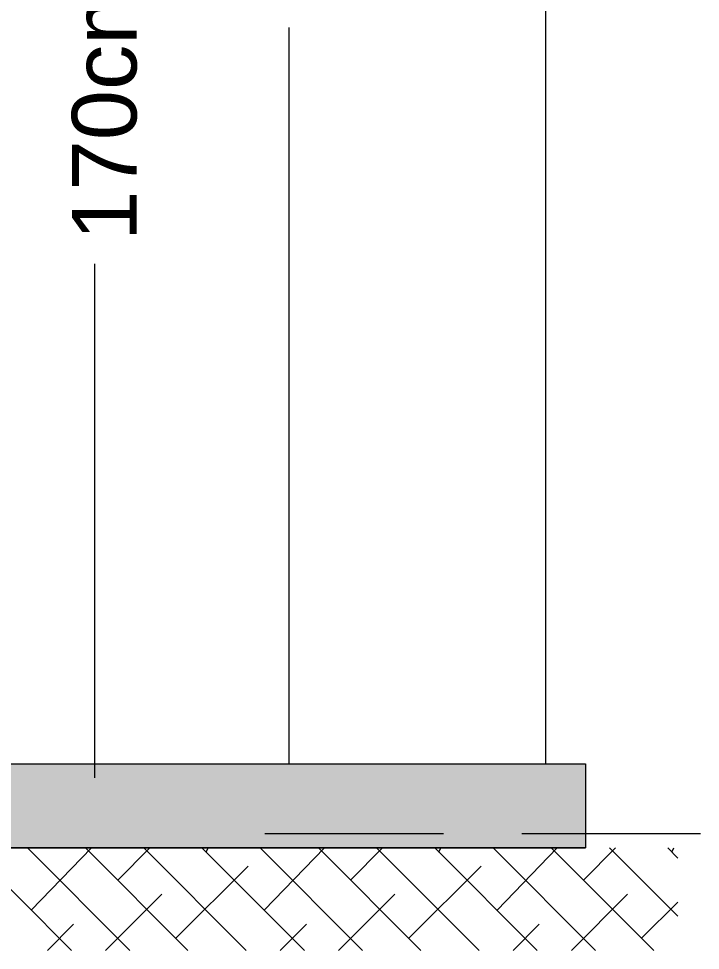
# Model space of a CAD drawing. Header units: millimetres. Extents: x 3949 to 6216, y -1987 to -943.
# Drawn here: x 4963.29 to 4979.87, y -1616.7 to -1594.04 of the extents above; entities that cross this region are included whole.
import ezdxf

# ---------------------------------------------------------------- set-up
doc = ezdxf.new("R2010")
doc.units = ezdxf.units.MM
doc.layers.add('PADRÃO DE ENTRADA', color=7, linetype='Continuous', lineweight=0)
doc.styles.add('ARIAL', font='arial.ttf')

msp = doc.modelspace()

# ---------------------------------------------------------------- linework, layer by layer
at = {"layer": 'PADRÃO DE ENTRADA', "lineweight": 5}
for points in [[(4976.114, -1612.163), (4976.114, -1589.803)], [(4969.87, -1612.163), (4969.87, -1594.257)], [(4965.151, -1612.505), (4965.151, -1600.007)], [(4973.629, -1613.872), (4969.284, -1613.872)], [(4979.873, -1613.872), (4975.528, -1613.872)], [(4975.369, -1614.213), (4976.736, -1614.213)]]:
    msp.add_lwpolyline(points, dxfattribs=at)
at = {"layer": 'PADRÃO DE ENTRADA', "color": 7, "lineweight": 5}
msp.add_lwpolyline([(4977.078, -1614.213), (4949.006, -1614.213), (4919.421, -1614.213), (4919.421, -1612.163), (4977.078, -1612.163)], close=True, dxfattribs=at)
msp.add_lwpolyline([(4950.764, -1614.213), (4977.078, -1614.213)], dxfattribs=at)
at = {"layer": 'PADRÃO DE ENTRADA', "color": 34, "lineweight": 5, "true_color": 0x944900}
for points in [[(4964.58, -1616.703), (4962.09, -1614.213)], [(4965.996, -1616.703), (4963.506, -1614.213)], [(4963.603, -1615.727), (4965.068, -1614.213)], [(4967.411, -1616.703), (4964.922, -1614.213)], [(4965.703, -1614.995), (4966.484, -1614.213)], [(4968.827, -1616.703), (4966.337, -1614.213)], [(4970.243, -1616.703), (4967.753, -1614.213)], [(4967.851, -1614.311), (4967.9, -1614.213)], [(4971.659, -1616.703), (4969.169, -1614.213)], [(4969.267, -1615.727), (4970.731, -1614.213)], [(4973.075, -1616.703), (4970.585, -1614.213)], [(4971.366, -1614.995), (4972.147, -1614.213)], [(4974.49, -1616.703), (4972, -1614.213)], [(4975.906, -1616.703), (4973.416, -1614.213)], [(4973.514, -1614.311), (4973.563, -1614.213)], [(4977.322, -1616.703), (4974.832, -1614.213)], [(4974.93, -1615.727), (4976.394, -1614.213)], [(4978.738, -1616.703), (4976.248, -1614.213)], [(4977.029, -1614.995), (4977.81, -1614.213)], [(4979.324, -1615.873), (4977.664, -1614.213)], [(4979.324, -1614.458), (4979.079, -1614.213)], [(4979.177, -1614.311), (4979.226, -1614.213)], [(4967.118, -1616.41), (4968.876, -1614.653)], [(4972.782, -1616.41), (4974.539, -1614.653)], [(4965.41, -1616.703), (4966.777, -1615.336)], [(4971.073, -1616.703), (4972.44, -1615.336)], [(4976.736, -1616.703), (4978.103, -1615.336)], [(4978.445, -1616.41), (4979.324, -1615.532)], [(4963.994, -1616.703), (4964.629, -1616.069)], [(4969.657, -1616.703), (4970.292, -1616.069)], [(4975.32, -1616.703), (4975.955, -1616.069)]]:
    msp.add_lwpolyline(points, dxfattribs=at)
at = {"layer": 'PADRÃO DE ENTRADA', "color": 252, "true_color": 0x929497, "transparency": 33554559}
for points in [[(4949.006, -1612.163), (4977.078, -1612.163), (4949.006, -1614.213)], [(4977.078, -1612.163), (4949.006, -1614.213), (4977.078, -1614.213)]]:
    msp.add_solid(points, dxfattribs=at)
at = {"layer": 'PADRÃO DE ENTRADA', "transparency": 33554559}
for points in [[(4970.163, -1612.163), (4969.577, -1612.163), (4969.87, -1613.872)], [(4976.407, -1612.163), (4975.821, -1612.163), (4976.114, -1613.872)], [(4965.444, -1612.505), (4964.858, -1612.505), (4965.151, -1614.213)]]:
    msp.add_solid(points, dxfattribs=at)

# ---------------------------------------------------------------- texts
at = {"layer": 'PADRÃO DE ENTRADA', "color": 30, "insert": (4966.185, -1599.444), "char_height": 1.574, "width": 18.34775, "attachment_point": 7, "rotation": 90, "style": 'ARIAL'}
msp.add_mtext('170cm', dxfattribs=at)

doc.saveas('drawing.dxf')
